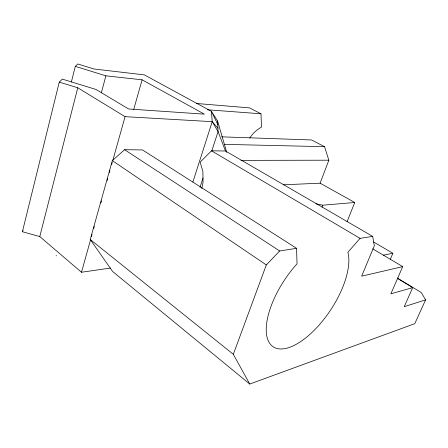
<?xml version="1.0" encoding="UTF-8"?>
<svg xmlns="http://www.w3.org/2000/svg" width="448" height="448" viewBox="0 0 448 448"><rect width="100%" height="100%" fill="white"/><g stroke="black" fill="none" stroke-linecap="round" stroke-linejoin="round"><path stroke-width="0.67" d="M201.807 188.502L203.05 182.358L202.894 171.522L200.144 162.154L211.501 150.819L225.49 150.998L372.674 236.376L374.326 245.834L361.648 276.175L402.724 266.616L390.858 293.832L412.709 287.622L404.208 306.706L425.6 299.852L421.277 292.561L397.342 278.057M110.538 268.055L81.474 272.25L39.777 236.555L22.4 231.745L59.265 82.118L62.317 79.117L95.917 89.426L128.615 108.982L204.355 114.15L142.106 79.811L105.879 75.83L75.303 66.354L71.378 81.945M39.777 236.555L77.762 87.78L59.265 82.118M101.382 92.697L105.879 75.83M425.6 299.852L414.764 323.686L249.76 384.042L112.605 271.488L90.244 239.49L112.325 160.608L124.594 149.705L142.509 149.934L296.554 248.321L297.041 263.844A62.115 27.507 -56.4 0 0 267.445 338.621A62.115 27.507 -56.4 0 0 317.022 327.354A62.115 27.507 -56.4 0 0 347.889 252.291L360.069 238.353L372.674 236.376M81.474 272.25L90.72 239.249M91.476 236.555L92.042 234.534M93.744 228.469L94.31 226.447M100.912 202.877L101.478 200.855M107.139 180.645L107.705 178.629M109.402 172.564L109.967 170.542M111.67 164.483L112.235 162.462M112.801 160.44L125.065 116.659L77.762 87.78M133.756 109.295L142.106 79.811M192.858 182.09L212.218 121.671L211.462 111.378L144.385 74.889L93.912 68.981L77.739 63.958L75.303 66.354M200.015 187.242L202.989 178.086M211.837 150.825L218.075 131.606L217.594 121.005L211.462 111.378L217.756 124.494M249.76 384.042L233.318 354.301L266.314 264.93L279.681 250.97L296.554 248.321M283.242 184.811L320.107 183.187L328.849 160.199L324.548 146.686L311.562 139.966L221.749 136.842M322.073 207.133L322.818 205.201L354.76 202.485L347.066 221.715M390.208 259.532L392.89 253.271L373.705 242.049M22.4 231.745L23.111 230.614M56.106 255.853L56.549 255.662M383.426 255.158L392.89 253.271M240.94 160.367L328.849 160.199M224.409 144.362L324.548 146.686M125.065 116.659L212.218 121.671L217.918 128.117M207.502 109.771L260.971 113.792L261.537 127.086A39.239 31.142 90 0 0 249.743 138.046M196.599 103.488L249.598 107.906L260.971 113.792M316.025 203.79L322.818 205.201M320.107 183.187L354.76 202.485M211.501 150.819L360.069 238.353M372.68 248.825L402.724 266.616M397.258 278.253L412.709 287.622M124.594 149.705L279.681 250.97M112.325 160.608L266.314 264.93M90.244 239.49L233.318 354.301M212.218 121.671L218.075 131.606L225.49 150.998M217.594 121.005L226.744 152.376"/></g></svg>
